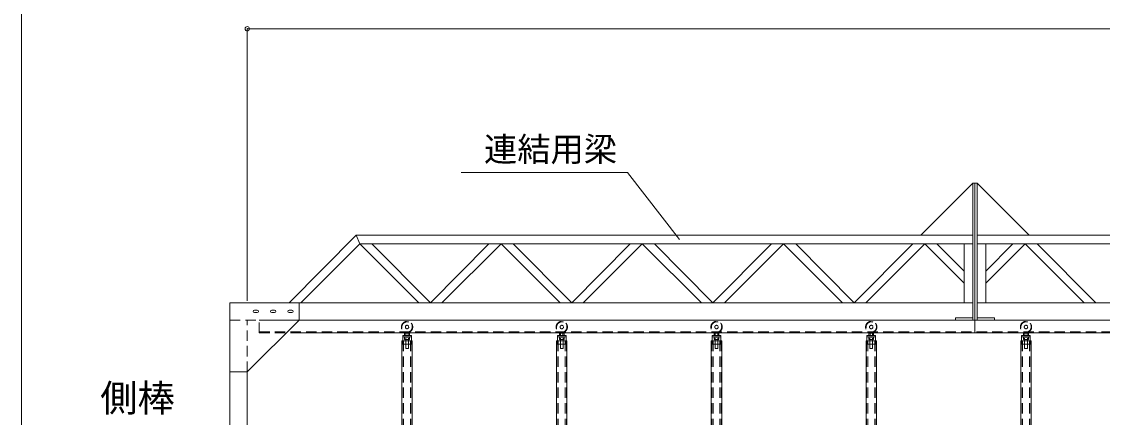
# Model space of a CAD drawing. Units: millimetres, scale not verified. Extents: x -12406 to 12406, y -8553 to 8553.
# Drawn here: x -12406 to -6168, y -727 to 1560 of the extents above; entities that cross this region are included whole.
import ezdxf
from ezdxf.enums import TextEntityAlignment as Align

# ---------------------------------------------------------------- set-up
doc = ezdxf.new("R2010")
doc.units = ezdxf.units.MM
doc.header["$LTSCALE"] = 50
doc.header["$PDMODE"] = 32
doc.header["$PDSIZE"] = 25
for name, pattern in [('CHAIN2', [12, 9, -1, 1, -1]), ('DASHED1', [1.8, 1.2, -0.6]), ('DOUBLE_CHAIN2', [12.8, 9, -1, 0.6, -0.6, 0.6, -1])]:
    doc.linetypes.add(name, pattern=pattern)
doc.layers.add('0-0_0', color=7, linetype='Continuous', lineweight=9)
doc.styles.add('ＭＳ ゴシック', font='')
doc.styles.get('ＭＳ ゴシック').set_extended_font_data('MS Gothic')

msp = doc.modelspace()

# ---------------------------------------------------------------- linework, layer by layer
at = {"layer": '0-0_0'}
for p, q in [((-12406.14, 8553.31), (-12406.14, -8553.31)), ((-11103.95, -54), (-11103.95, 1519.12)), ((2396.07, 1518.12), (-11103.95, 1518.12)), ((-11003.95, 1518.12), (2296.07, 1518.12)), ((-9869.44, 688.06), (-8910.2, 688.06)), ((-8608.23, 301.92), (-8910.2, 688.06)), ((-6915.95, 626), (-7215.95, 326)), ((-6915.95, 326), (-6915.95, 626)), ((-6915.95, 626), (-6891.94, 626)), ((-6903.95, 626), (-6903.95, -164)), ((-6891.94, 326), (-6891.94, 626)), ((-6891.94, 626), (-6591.94, 326)), ((-10474.87, 326), (-10862.16, -64)), ((-6915.95, 326), (-10474.87, 326)), ((-10474.87, 326), (-10454.48, 276)), ((-6915.95, 326), (-6915.95, -164)), ((-6891.94, 326), (-6891.94, -164)), ((-1815.94, 326), (-6891.94, 326)), ((-10454.48, 276), (-10795.41, -64)), ((-10454.48, 276), (-10113.54, -64)), ((-6915.95, 276), (-10454.48, 276)), ((-10384.44, 276), (-10046.81, -64)), ((-9709.17, 276), (-10046.81, -64)), ((-9639.13, 276), (-9980.07, -64)), ((-9639.13, 276), (-9298.19, -64)), ((-9569.09, 276), (-9231.45, -64)), ((-8893.77, 276), (-9231.41, -64)), ((-8823.74, 276), (-9164.67, -64)), ((-8823.74, 276), (-8482.8, -64)), ((-8753.7, 276), (-8416.06, -64)), ((-8078.42, 276), (-8416.06, -64)), ((-8008.39, 276), (-8349.32, -64)), ((-8008.39, 276), (-7667.44, -64)), ((-7938.35, 276), (-7600.71, -64)), ((-7263.07, 276), (-7600.71, -64)), ((-7193.04, 276), (-7533.97, -64)), ((-7193.04, 276), (-6965.95, 49.53)), ((-7123, 276), (-6965.95, 117.84)), ((-6965.95, -63.44), (-6965.95, 276)), ((-5902.47, 276), (-6891.94, 276)), ((-6841.94, -63.44), (-6841.94, 276)), ((-6684.89, 276), (-6841.94, 117.84)), ((-6614.85, 276), (-6841.94, 49.53)), ((-6614.85, 276), (-6273.91, -64)), ((-6544.82, 276), (-6207.18, -64)), ((-11203.94, -64), (-10803.98, -64)), ((-11203.94, -64), (-11203.94, -4063.67)), ((-11045.95, -106.51), (-11061.95, -106.51)), ((-11045.95, -121.5), (-11061.95, -121.5)), ((-10945.97, -106.51), (-10961.97, -106.51)), ((-10945.97, -121.5), (-10961.97, -121.5)), ((-10845.98, -106.51), (-10861.98, -106.51)), ((-10845.98, -121.5), (-10861.98, -121.5)), ((-10803.98, -164), (-10803.98, -64)), ((-10803.98, -64), (-6915.95, -64)), ((-5902.47, -64), (-6891.94, -64)), ((-10803.98, -164), (-11103.95, -464)), ((-11034.27, -164), (-1815.94, -164)), ((-7016.37, -152), (-6915.95, -152)), ((-7016.37, -152), (-7016.37, -164)), ((-6903.95, -164), (-6903.95, -238.68)), ((-6791.51, -152), (-6891.94, -152)), ((-6791.51, -152), (-6791.51, -164)), ((-10853.66, -238.68), (-1803.94, -238.68)), ((-10195.44, -253.91), (-10195.44, -240.91)), ((-10167.73, -240.91), (-10195.44, -240.91)), ((-10189.49, -240.91), (-10189.49, -236.74)), ((-10188.51, -253.91), (-10188.51, -240.91)), ((-10174.66, -253.91), (-10174.66, -240.91)), ((-10173.48, -240.91), (-10173.48, -236.74)), ((-10167.73, -253.91), (-10167.73, -240.91)), ((-9274.73, -240.91), (-9302.44, -240.91)), ((-9296.49, -240.91), (-9296.49, -236.74)), ((-9295.51, -253.91), (-9295.51, -240.91)), ((-9281.66, -253.91), (-9281.66, -240.91)), ((-9280.49, -240.91), (-9280.49, -236.74)), ((-9274.73, -253.91), (-9274.73, -240.91)), ((-8409.44, -253.91), (-8409.44, -240.91)), ((-8381.73, -240.91), (-8409.44, -240.91)), ((-8403.49, -240.91), (-8403.49, -236.74)), ((-8402.51, -253.91), (-8402.51, -240.91)), ((-8388.66, -253.91), (-8388.66, -240.91)), ((-8387.48, -240.91), (-8387.48, -236.74)), ((-8381.73, -253.91), (-8381.73, -240.91)), ((-7488.73, -240.91), (-7516.45, -240.91)), ((-7516.45, -253.91), (-7516.45, -240.91)), ((-7510.48, -240.91), (-7510.48, -236.74)), ((-7509.52, -253.91), (-7509.52, -240.91)), ((-7495.66, -253.91), (-7495.66, -240.91)), ((-7494.49, -240.91), (-7494.49, -236.74)), ((-7488.73, -253.91), (-7488.73, -240.91)), ((-6595.73, -240.91), (-6623.44, -240.91)), ((-6623.44, -253.91), (-6623.44, -240.91)), ((-6617.49, -240.91), (-6617.49, -236.74)), ((-6616.51, -253.91), (-6616.51, -240.91)), ((-6602.66, -253.91), (-6602.66, -240.91)), ((-6601.48, -240.91), (-6601.48, -236.74)), ((-6595.73, -253.91), (-6595.73, -240.91)), ((-10211.48, -4504.12), (-10211.48, -284.34)), ((-10211.48, -284.34), (-10206.48, -284.34)), ((-10167.73, -253.91), (-10195.44, -253.91)), ((-10156.49, -254.34), (-10156.49, -304.34)), ((-10156.49, -284.34), (-10151.48, -284.34)), ((-10151.48, -4504.12), (-10151.48, -284.34)), ((-9318.48, -4504.12), (-9318.48, -284.34)), ((-9318.48, -284.34), (-9313.48, -284.34)), ((-9263.49, -254.34), (-9263.49, -304.34)), ((-9263.49, -284.34), (-9258.49, -284.34)), ((-9258.49, -4504.12), (-9258.49, -284.34)), ((-8425.48, -4504.12), (-8425.48, -284.34)), ((-8425.48, -284.34), (-8420.48, -284.34)), ((-8381.73, -253.91), (-8409.44, -253.91)), ((-8370.48, -254.34), (-8370.48, -304.34)), ((-8370.48, -284.34), (-8365.48, -284.34)), ((-8365.48, -4504.12), (-8365.48, -284.34)), ((-7532.48, -4504.12), (-7532.48, -284.34)), ((-7532.48, -284.34), (-7527.48, -284.34)), ((-7488.73, -253.91), (-7516.45, -253.91)), ((-7477.48, -254.34), (-7477.48, -304.34)), ((-7477.48, -284.34), (-7472.49, -284.34)), ((-7472.49, -4504.12), (-7472.49, -284.34)), ((-6639.48, -4504.12), (-6639.48, -284.34)), ((-6639.48, -284.34), (-6634.48, -284.34)), ((-6595.73, -253.91), (-6623.44, -253.91)), ((-6584.48, -254.34), (-6584.48, -304.34)), ((-6584.48, -284.34), (-6579.48, -284.34)), ((-6579.48, -4504.12), (-6579.48, -284.34)), ((-11203.94, -464), (-11103.95, -464)), ((-11103.95, -4563.62), (-11103.95, -463.97))]:
    msp.add_line(p, q, dxfattribs=at)
at = {"layer": '0-0_0', "linetype": 'CHAIN2'}
msp.add_line((-10803.98, -64), (-10803.98, -164), dxfattribs=at)
at = {"layer": '0-0_0', "linetype": 'DASHED1'}
for p, q in [((-11203.94, -164), (-10803.98, -164)), ((-11103.95, -463.97), (-11103.95, -164)), ((-11034.27, -238.68), (-11034.27, -164)), ((-11034.27, -165.6), (2326.38, -165.6)), ((-11034.27, -232.68), (2326.38, -232.68)), ((-11034.27, -236.68), (2326.38, -236.68)), ((-11034.27, -238.68), (-10853.66, -238.68)), ((-10189.49, -329.48), (-10189.49, -240.91)), ((-10173.48, -329.48), (-10173.48, -240.91)), ((-9280.49, -329.48), (-9280.49, -240.91)), ((-8403.49, -329.48), (-8403.49, -240.91)), ((-8387.48, -329.48), (-8387.48, -240.91)), ((-7510.48, -329.48), (-7510.48, -240.91)), ((-7494.49, -329.48), (-7494.49, -240.91)), ((-6617.49, -329.48), (-6617.49, -240.91)), ((-6601.48, -329.48), (-6601.48, -240.91)), ((-10209.18, -284.34), (-10209.18, -4504.34)), ((-10206.48, -260.34), (-10156.49, -260.34)), ((-10156.49, -260.41), (-10206.48, -260.41)), ((-10206.48, -284.34), (-10156.49, -284.34)), ((-10201.48, -284.34), (-10201.48, -4504.34)), ((-10195.44, -276.9), (-10195.44, -259.97)), ((-10167.73, -263.91), (-10195.44, -263.91)), ((-10167.73, -276.9), (-10195.44, -276.9)), ((-10167.73, -276.9), (-10167.73, -259.97)), ((-10161.49, -284.34), (-10161.49, -4504.34)), ((-10153.78, -284.34), (-10153.78, -4504.34)), ((-9316.18, -284.34), (-9316.18, -4504.34)), ((-9313.48, -260.34), (-9263.49, -260.34)), ((-9263.49, -260.41), (-9313.48, -260.41)), ((-9313.48, -284.34), (-9263.49, -284.34)), ((-9308.48, -284.34), (-9308.48, -4504.34)), ((-9302.44, -276.9), (-9302.44, -259.97)), ((-9274.73, -263.91), (-9302.44, -263.91)), ((-9274.73, -276.9), (-9302.44, -276.9)), ((-9274.73, -276.9), (-9274.73, -259.97)), ((-9268.49, -284.34), (-9268.49, -4504.34)), ((-9260.78, -284.34), (-9260.78, -4504.34)), ((-8423.18, -284.34), (-8423.18, -4504.34)), ((-8420.48, -260.34), (-8370.48, -260.34)), ((-8370.48, -260.41), (-8420.48, -260.41)), ((-8420.48, -284.34), (-8370.48, -284.34)), ((-8415.48, -284.34), (-8415.48, -4504.34)), ((-8409.44, -276.9), (-8409.44, -259.97)), ((-8381.73, -263.91), (-8409.44, -263.91)), ((-8381.73, -276.9), (-8409.44, -276.9)), ((-8381.73, -276.9), (-8381.73, -259.97)), ((-8375.49, -284.34), (-8375.49, -4504.34)), ((-8367.78, -284.34), (-8367.78, -4504.34)), ((-7530.18, -284.34), (-7530.18, -4504.34)), ((-7477.48, -260.41), (-7527.48, -260.41)), ((-7527.48, -284.41), (-7477.48, -284.41)), ((-7522.48, -284.34), (-7522.48, -4504.34)), ((-7516.45, -276.9), (-7516.45, -259.97)), ((-7488.73, -263.91), (-7516.45, -263.91)), ((-7488.73, -276.9), (-7516.45, -276.9)), ((-7488.73, -276.9), (-7488.73, -259.97)), ((-7482.48, -284.34), (-7482.48, -4504.34)), ((-7474.78, -284.34), (-7474.78, -4504.34)), ((-6637.18, -284.34), (-6637.18, -4504.34)), ((-6584.48, -260.41), (-6634.48, -260.41)), ((-6634.48, -284.41), (-6584.48, -284.41)), ((-6629.48, -284.34), (-6629.48, -4504.34)), ((-6623.44, -276.9), (-6623.44, -259.97)), ((-6595.73, -263.91), (-6623.44, -263.91)), ((-6595.73, -276.9), (-6623.44, -276.9)), ((-6595.73, -276.9), (-6595.73, -259.97)), ((-6589.49, -284.34), (-6589.49, -4504.34)), ((-6581.79, -284.34), (-6581.79, -4504.34)), ((-10173.48, -329.48), (-10189.49, -329.48)), ((-8387.48, -329.48), (-8403.49, -329.48)), ((-7494.49, -329.48), (-7510.48, -329.48)), ((-6601.48, -329.48), (-6617.49, -329.48))]:
    msp.add_line(p, q, dxfattribs=at)
at = {"layer": '0-0_0', "linetype": 'DOUBLE_CHAIN2'}
for p, q in [((-10156.49, -254.34), (-10156.49, -253.91)), ((-8370.48, -254.34), (-8370.48, -253.91)), ((-7477.48, -254.34), (-7477.48, -253.91)), ((-6584.48, -254.34), (-6584.48, -253.91))]:
    msp.add_line(p, q, dxfattribs=at)
at = {"layer": '0-0_0'}
for points in [[(-9274.73, -253.91), (-9302.44, -253.91), (-9302.44, -240.91)], [(-10156.49, -303.91), (-10206.48, -303.91), (-10206.48, -253.91), (-10156.49, -253.91)], [(-9263.49, -303.91), (-9313.48, -303.91), (-9313.48, -253.91), (-9263.49, -253.91)], [(-8370.48, -303.91), (-8420.48, -303.91), (-8420.48, -253.91), (-8370.48, -253.91)], [(-7477.48, -303.91), (-7527.48, -303.91), (-7527.48, -253.91), (-7477.48, -253.91)], [(-6584.48, -303.91), (-6634.48, -303.91), (-6634.48, -253.91), (-6584.48, -253.91)]]:
    msp.add_lwpolyline(points, dxfattribs=at)
at = {"layer": '0-0_0', "linetype": 'DASHED1'}
msp.add_lwpolyline([(-9280.49, -329.48), (-9296.49, -329.48), (-9296.49, -240.91)], dxfattribs=at)
for centre, radius in [((-10181.49, -204.47), 32.5), ((-10181.49, -204.47), 30), ((-9288.49, -204.47), 32.5), ((-9288.49, -204.47), 30), ((-8395.48, -204.47), 32.5), ((-8395.48, -204.47), 30), ((-7502.48, -204.47), 32.5), ((-7502.48, -204.47), 30), ((-6609.48, -204.47), 32.5), ((-6609.48, -204.47), 30), ((-10181.49, -204.47), 10), ((-9288.49, -204.47), 10), ((-8395.48, -204.47), 10), ((-7502.48, -204.47), 10), ((-6609.48, -204.47), 10)]:
    msp.add_circle(centre, radius, dxfattribs=at)
at = {"layer": '0-0_0'}
for centre, start, end in [((-11061.95, -114), 90, 270), ((-11045.95, -114), 270, 90), ((-10961.97, -114), 90, 270), ((-10945.97, -114), 270, 90), ((-10861.98, -114), 90, 270), ((-10845.98, -114), 270, 90)]:
    msp.add_arc(centre, 7.5, start, end, dxfattribs=at)
msp.add_point((-11103.95, 1518.12), dxfattribs=at)

# ---------------------------------------------------------------- texts
at = {"layer": '0-0_0', "style": 'ＭＳ ゴシック'}
for s, height, p in [('連結用梁', 140.8, (-9737.44, 709.85)), ('側棒', 157.7, (-11952.26, -740.62))]:
    msp.add_text(s, height=height, dxfattribs=at).set_placement(p, align=Align.BOTTOM_LEFT)

doc.saveas('drawing.dxf')
